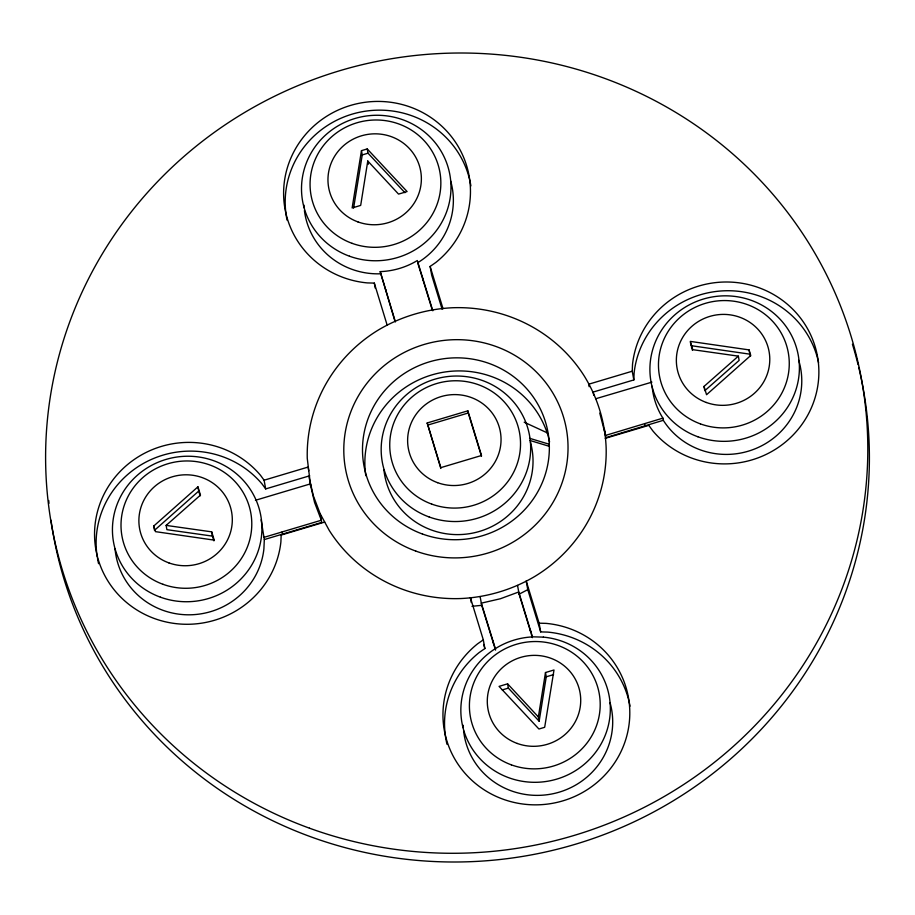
<?xml version="1.0" encoding="UTF-8"?>
<svg xmlns="http://www.w3.org/2000/svg" width="915" height="915" viewBox="0 0 915 915"><rect width="100%" height="100%" fill="white"/><g stroke="black" fill="none" stroke-linecap="round" stroke-linejoin="round"><path stroke-width="1.37" d="M593.012 392.112L633.832 379.931L632.242 371.216L632.517 364.376A93.513 90.859 -10.3 0 1 758.912 287.71A93.513 90.859 -10.3 0 1 801.048 425.635A93.513 90.859 -10.3 0 1 652.841 430.908L648.792 425.361L605.25 438.354M633.832 379.931L634.106 373.091A93.513 90.859 -10.3 0 1 722.53 290.879A93.513 90.859 -10.3 0 1 818.582 362.603M261.13 519.812L264.321 539.553L263.897 548.909A74.813 72.685 -10.3 0 1 188.73 614.811A74.813 72.685 -10.3 0 1 115.061 548.783M367.773 161.006L360.682 205.406L352.138 207.957L361.471 150.655L367.224 148.928L407.095 191.555L398.551 194.106L367.773 161.006L368.356 164.208M538.375 716.948L545.477 672.536L554.01 669.986L544.677 727.299L538.924 729.015L499.064 686.387L507.596 683.837L538.375 716.948L539.152 721.214L508.374 688.103L507.596 683.837M539.152 721.214L546.255 676.803L545.477 672.536M353.602 208.037L362.249 154.921L361.471 150.655M197.926 486.826L198.704 491.092L154.498 530.323L153.731 526.056L197.926 486.826L200.465 495.107L166.13 525.404L166.907 529.671L212.463 536.121L213.916 540.856M704.024 386.427L738.348 356.141L739.126 360.407L704.802 390.705L704.024 386.427L706.552 394.72L750.758 355.478L749.053 349.896L690.265 341.398L692.792 349.679L738.348 356.141M442.105 309.236L431.697 275.163L430.119 266.448L435.849 262.445A93.513 90.859 -10.3 0 0 431.937 118.241A93.513 90.859 -10.3 0 0 289.803 160.663A93.513 90.859 -10.3 0 0 367.292 282.907L374.315 283.101L387.217 325.351M471.294 602.562L470.39 597.587L483.303 639.837L477.561 643.84A93.513 90.859 -10.3 0 0 481.473 788.032A93.513 90.859 -10.3 0 0 623.607 745.622A93.513 90.859 -10.3 0 0 546.118 623.378L539.107 623.184L526.194 580.934L527.783 589.649L540.685 631.899L547.708 632.093A93.513 90.859 -10.3 0 1 630.023 706.174M483.303 639.837L484.881 648.552L479.151 652.555A93.513 90.859 -10.3 0 0 445.685 737.787M309.064 477.39L313.387 495.919L320.159 513.704L329.263 530.448A149.625 145.371 -10.3 0 0 460.657 598.547C486.757 597.369 512.366 589.74 534.84 576.416A149.625 145.371 -10.3 0 0 606.142 447.824C605.204 422.398 597.564 397.453 584.147 375.836A149.625 145.371 -10.3 0 0 452.765 307.737C426.653 308.915 401.045 316.544 378.57 329.869A149.625 145.371 -10.3 0 0 307.268 458.461L310.643 486.117L310.162 480.947M530.357 630.046L530.757 632.219L519.125 594.167L527.783 589.649M652.143 386.21A74.813 72.685 -10.3 0 0 662.906 418.132L605.547 435.426L599.771 413.1M798.692 360.27A74.813 72.685 -10.3 0 1 757.448 447.812A74.813 72.685 -10.3 0 1 663.306 420.317L605.936 437.61L604.357 428.883M362.249 154.921L368.002 153.194L404.945 192.71M427.191 422.959L467.851 410.824L481.507 455.498L440.836 467.634L427.191 422.959L440.824 468.457M427.579 425.132L468.251 412.997L467.851 410.824M324.711 522.076L281.168 535.069L280.894 541.909A93.513 90.859 -10.3 0 1 154.509 618.574A93.513 90.859 -10.3 0 1 112.373 480.65A93.513 90.859 -10.3 0 1 260.569 475.377L264.092 480.203L308.081 467.073L308.767 470.813M632.242 371.216L588.711 384.209L589.157 386.702M97.276 557.212A93.513 90.859 -10.3 0 1 151.535 459.364A93.513 90.859 -10.3 0 1 262.159 484.092L265.682 488.919L309.67 475.789M255.434 500.288L310.254 483.932L314.566 502.449L321.348 520.235L263.932 537.368M264.321 539.553L321.737 522.419L320.159 513.704M502.278 689.921L508.374 688.103M546.255 676.803L553.564 674.618M595.802 398.723L651.915 382.138M471.98 606.302L481.713 605.33L495.541 650.13M166.13 525.404L211.685 531.855L214.224 540.136L155.436 531.638L153.731 526.056M750.506 356.393L749.831 354.162L691.042 345.664L690.459 342.462M529.556 438.296L548.886 444.13M529.957 440.47L549.286 446.314M524.203 422.215L547.479 432.944L549.572 441.945M432.806 310.78L417.297 260.546A74.813 72.685 -10.3 0 1 380.205 271.618L394.994 321.394M432.36 310.242L417.686 262.719A74.813 72.685 -10.3 0 0 450.672 180.998M495.564 649.307L481.313 603.145L500.391 598.753L518.725 591.982L532.427 636.829M691.408 346.842L692.483 350.399M430.119 266.448L443.02 308.698M468.251 412.997L481.484 456.322M531.169 633.58L532.416 637.652M483.635 644.457L484.881 648.552M198.704 491.092L200.156 495.827M380.205 271.618L395.417 321.931M749.053 349.896L749.831 354.162M662.906 418.132L663.306 420.317M644.709 423.622L645.098 425.807M593.263 392.581L593.732 395.2M539.107 623.184L540.685 631.899M517.547 585.451L519.125 594.167M493.048 641.152L493.437 643.337M422.753 278.206L423.142 280.379M480.123 596.614L481.713 605.33M367.224 148.928L368.002 153.194M385.547 289.3L385.947 291.485M374.315 283.101L375.219 288.088M282.129 531.947L282.518 534.12M264.092 480.203L265.682 488.919M211.685 531.855L212.463 536.121M365.806 475.709A93.513 90.859 -10.3 0 1 437.656 373.377A93.513 90.859 -10.3 0 1 547.479 433.87M530.334 441.773A74.813 72.685 -10.3 0 1 472.071 533.228A74.813 72.685 -10.3 0 1 383.934 469.944M380.594 273.791A74.813 72.685 -10.3 0 1 304.409 210.53M304.135 207.819A74.813 72.685 -10.3 0 1 303.952 205.109M610.008 702.548A74.813 72.685 -10.3 0 1 551.734 793.991A74.813 72.685 -10.3 0 1 463.596 730.719M463.367 728.008A74.813 72.685 -10.3 0 1 463.242 725.286M858.75 367.43A411.476 399.764 -10.3 0 1 532.736 854.633A411.476 399.764 -10.3 0 1 50.988 520.178M48.987 503.307A411.476 399.764 -10.3 0 1 48.724 500.494M852.437 344.234A411.476 399.764 -10.3 0 1 858.076 364.685M287.07 220.138A93.513 90.859 -10.3 0 1 361.974 111.767A93.513 90.859 -10.3 0 1 470.905 185.928M98.58 563.686A93.513 90.859 -10.3 0 1 97.505 558.516M446.989 744.261A93.513 90.859 -10.3 0 1 445.902 739.091M543.384 637.126L533.617 636.851A74.813 72.685 -10.3 0 0 470.219 745.485A74.813 72.685 -10.3 0 0 597.93 749.076A74.813 72.685 -10.3 0 0 543.384 637.126M415.765 551.07A112.225 109.022 -10.3 0 0 566.648 430.599A112.225 109.022 -10.3 0 0 385.341 364.696A112.225 109.022 -10.3 0 0 415.765 551.07M422.456 534.017A93.513 90.859 -10.3 0 0 548.199 433.63A93.513 90.859 -10.3 0 0 397.099 378.707A93.513 90.859 -10.3 0 0 422.456 534.017M429.146 516.975A74.813 72.685 -10.3 0 0 529.739 436.661A74.813 72.685 -10.3 0 0 408.868 392.718A74.813 72.685 -10.3 0 0 429.146 516.975M431.697 504.085A65.457 63.604 -10.3 0 0 519.72 433.813A65.457 63.604 -10.3 0 0 413.957 395.372A65.457 63.604 -10.3 0 0 431.697 504.085M437.599 482.685A46.757 45.43 -10.3 0 0 500.471 432.486A46.757 45.43 -10.3 0 0 424.926 405.025A46.757 45.43 -10.3 0 0 437.599 482.685M700.433 423.897A65.457 63.604 -10.3 0 0 788.456 353.613A65.457 63.604 -10.3 0 0 682.693 315.172A65.457 63.604 -10.3 0 0 700.433 423.897M706.334 402.486A46.757 45.43 -10.3 0 0 769.206 352.286A46.757 45.43 -10.3 0 0 693.662 324.825A46.757 45.43 -10.3 0 0 706.334 402.486M697.882 436.775A74.813 72.685 -10.3 0 0 798.475 356.461A74.813 72.685 -10.3 0 0 677.603 312.518A74.813 72.685 -10.3 0 0 697.882 436.775M349.473 256.2A74.813 72.685 -10.3 0 0 450.066 175.886A74.813 72.685 -10.3 0 0 329.194 131.954A74.813 72.685 -10.3 0 0 349.473 256.2M352.035 243.321A65.457 63.604 -10.3 0 0 440.046 173.038A65.457 63.604 -10.3 0 0 334.284 134.597A65.457 63.604 -10.3 0 0 352.035 243.321M357.937 221.91A46.757 45.43 -10.3 0 0 420.797 171.711A46.757 45.43 -10.3 0 0 345.252 144.261A46.757 45.43 -10.3 0 0 357.937 221.91M511.371 764.86A65.457 63.604 -10.3 0 0 599.394 694.588A65.457 63.604 -10.3 0 0 493.62 656.146A65.457 63.604 -10.3 0 0 511.371 764.86M517.272 743.46A46.757 45.43 -10.3 0 0 580.144 693.261A46.757 45.43 -10.3 0 0 504.588 665.8A46.757 45.43 -10.3 0 0 517.272 743.46M160.411 597.175A74.813 72.685 -10.3 0 0 261.004 516.861A74.813 72.685 -10.3 0 0 140.132 472.918A74.813 72.685 -10.3 0 0 160.411 597.175M162.962 584.285A65.457 63.604 -10.3 0 0 250.984 514.013A65.457 63.604 -10.3 0 0 145.222 475.571A65.457 63.604 -10.3 0 0 162.962 584.285M168.863 562.885A46.757 45.43 -10.3 0 0 231.735 512.686A46.757 45.43 -10.3 0 0 156.191 485.225A46.757 45.43 -10.3 0 0 168.863 562.885M309.464 828.178A411.476 399.764 -10.3 0 0 862.731 386.45A411.476 399.764 -10.3 0 0 197.926 144.799A411.476 399.764 -10.3 0 0 309.464 828.178"/></g></svg>
